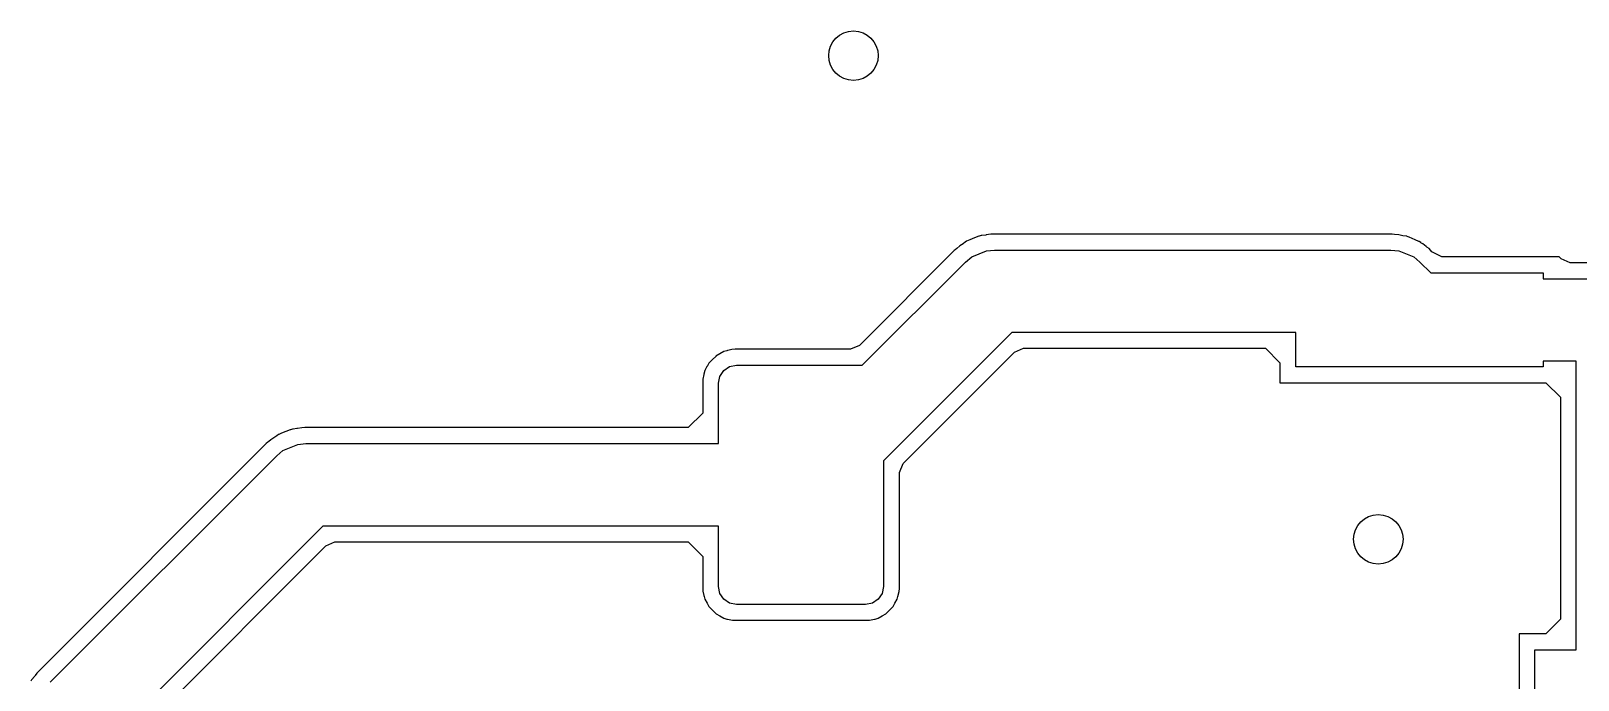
# Model space of a CAD drawing. Header units: inches. Extents: x 3.92 to 7.78, y -6.06 to -2.2.
# Drawn here: x 6.6685 to 7.0378, y -3.8064 to -3.6515 of the extents above; entities that cross this region are included whole.
import ezdxf

# ---------------------------------------------------------------- set-up
doc = ezdxf.new("R2010")
doc.units = ezdxf.units.IN
doc.header["$MEASUREMENT"] = 0
doc.layers.add('F.Cu', color=13, linetype='CONTINUOUS', true_color=0xc83434)

msp = doc.modelspace()

# ---------------------------------------------------------------- linework, layer by layer
at = {"layer": 'F.Cu', "linetype": 'CONTINUOUS'}
for p, q in [((6.89535, -3.70035), (6.89492, -3.70047)), ((6.89551, -3.70031), (6.89535, -3.70035)), ((6.89646, -3.7002), (6.89551, -3.70031)), ((6.89657, -3.70016), (6.89646, -3.7002)), ((6.89764, -3.7), (6.89657, -3.70016)), ((6.89831, -3.69996), (6.89764, -3.7)), ((6.99339, -3.69996), (6.89831, -3.69996)), ((6.9935, -3.7), (6.99339, -3.69996)), ((6.99406, -3.70004), (6.9935, -3.7)), ((6.99504, -3.70012), (6.99406, -3.70004)), ((6.99567, -3.70031), (6.99504, -3.70012)), ((6.99606, -3.70039), (6.99567, -3.70031)), ((6.99697, -3.70051), (6.99606, -3.70039)), ((6.88894, -3.7039), (6.86634, -3.72657)), ((6.88917, -3.70374), (6.88894, -3.7039)), ((6.88957, -3.70343), (6.88917, -3.70374)), ((6.89024, -3.7028), (6.88957, -3.70343)), ((6.89106, -3.70228), (6.89024, -3.7028)), ((6.89122, -3.70217), (6.89106, -3.70228)), ((6.89189, -3.70169), (6.89122, -3.70217)), ((6.89228, -3.70154), (6.89189, -3.70169)), ((6.89268, -3.70134), (6.89228, -3.70154)), ((6.89378, -3.70091), (6.89268, -3.70134)), ((6.89311, -3.70544), (6.89666, -3.70397)), ((6.89484, -3.70047), (6.89378, -3.70091)), ((6.89492, -3.70047), (6.89484, -3.70047)), ((6.89666, -3.70397), (6.89858, -3.70378)), ((6.89666, -3.70397), (6.89666, -3.70397)), ((6.89858, -3.70378), (6.99315, -3.70378)), ((6.99315, -3.70378), (6.99507, -3.70397)), ((6.99507, -3.70397), (6.99862, -3.70544)), ((6.99701, -3.70051), (6.99697, -3.70051)), ((6.99709, -3.70055), (6.99701, -3.70051)), ((6.99756, -3.70071), (6.99709, -3.70055)), ((6.99898, -3.70138), (6.99756, -3.70071)), ((6.99909, -3.70142), (6.99898, -3.70138)), ((6.99969, -3.70165), (6.99909, -3.70142)), ((6.99988, -3.70177), (6.99969, -3.70165)), ((6.99992, -3.70177), (6.99988, -3.70173)), ((6.99988, -3.70173), (6.99988, -3.70177)), ((7.00035, -3.70201), (6.99992, -3.70177)), ((7.00035, -3.70205), (7.00035, -3.70201)), ((7.00079, -3.70232), (7.00035, -3.70205)), ((7.00157, -3.70295), (7.00079, -3.70232)), ((7.00173, -3.70307), (7.00157, -3.70295)), ((7.00228, -3.70346), (7.00173, -3.70307)), ((7.00291, -3.70425), (7.00228, -3.70346)), ((6.86699, -3.7313), (6.89162, -3.70666)), ((6.89162, -3.70666), (6.89311, -3.70544)), ((6.99862, -3.70544), (6.99862, -3.70544)), ((6.99862, -3.70544), (7.00011, -3.70666)), ((7.00011, -3.70666), (7.0027, -3.70925)), ((7.00535, -3.70543), (7.00291, -3.70425)), ((7.03335, -3.70543), (7.00535, -3.70543)), ((7.03382, -3.70591), (7.03335, -3.70543)), ((7.03598, -3.70681), (7.03382, -3.70591)), ((7.04453, -3.70681), (7.03598, -3.70681)), ((7.0027, -3.70925), (7.02953, -3.70925)), ((7.02953, -3.70925), (7.02953, -3.71063)), ((7.02953, -3.71063), (7.04429, -3.71063)), ((6.90266, -3.72346), (6.87205, -3.75408)), ((6.97047, -3.72346), (6.90266, -3.72346)), ((6.97047, -3.73169), (6.97047, -3.72346)), ((6.83122, -3.72992), (6.83047, -3.73071)), ((6.83201, -3.72917), (6.83122, -3.72992)), ((6.83205, -3.72913), (6.83201, -3.72917)), ((6.83295, -3.72858), (6.83205, -3.72913)), ((6.83394, -3.72803), (6.83295, -3.72858)), ((6.83469, -3.72783), (6.83394, -3.72803)), ((6.83484, -3.7278), (6.83469, -3.72783)), ((6.83492, -3.72776), (6.83484, -3.7278)), ((6.83583, -3.72756), (6.83492, -3.72776)), ((6.83661, -3.72748), (6.83583, -3.72756)), ((6.86417, -3.72748), (6.83661, -3.72748)), ((6.86634, -3.72657), (6.86417, -3.72748)), ((6.87677, -3.75476), (6.90335, -3.72815)), ((6.90335, -3.72815), (6.90551, -3.72724)), ((6.90551, -3.72724), (6.96323, -3.72724)), ((6.96323, -3.72724), (6.96669, -3.73071)), ((6.82917, -3.73346), (6.82894, -3.73465)), ((6.82941, -3.73256), (6.82917, -3.73343)), ((6.82917, -3.73343), (6.82917, -3.73346)), ((6.82992, -3.73161), (6.82941, -3.73256)), ((6.82996, -3.73157), (6.82992, -3.73161)), ((6.83039, -3.73083), (6.82996, -3.73157)), ((6.83047, -3.73071), (6.83039, -3.73083)), ((6.833, -3.73394), (6.83393, -3.73255)), ((6.83393, -3.73255), (6.83532, -3.73162)), ((6.83532, -3.73162), (6.83696, -3.7313)), ((6.83696, -3.7313), (6.86699, -3.7313)), ((6.96669, -3.73071), (6.96669, -3.73547)), ((7.02953, -3.73169), (6.97047, -3.73169)), ((7.0374, -3.73031), (7.02953, -3.73031)), ((7.02953, -3.73031), (7.02953, -3.73169)), ((7.0374, -3.78445), (7.0374, -3.73031)), ((6.82894, -3.73465), (6.8289, -3.73531)), ((6.8289, -3.73531), (6.8289, -3.74272)), ((6.83268, -3.73558), (6.833, -3.73394)), ((6.83268, -3.75), (6.83268, -3.73558)), ((6.96669, -3.73547), (7.03016, -3.73547)), ((7.03016, -3.73547), (7.03362, -3.73894)), ((7.03362, -3.73894), (7.03362, -3.79193)), ((6.8289, -3.74272), (6.82543, -3.74618)), ((6.72701, -3.74831), (6.72579, -3.74906)), ((6.7272, -3.74815), (6.72701, -3.74831)), ((6.72764, -3.74783), (6.7272, -3.74815)), ((6.72768, -3.74783), (6.72764, -3.74783)), ((6.72807, -3.74768), (6.72768, -3.74783)), ((6.72839, -3.74752), (6.72807, -3.74768)), ((6.72937, -3.74713), (6.72839, -3.74752)), ((6.73043, -3.74669), (6.72937, -3.74713)), ((6.73051, -3.74669), (6.73043, -3.74669)), ((6.73094, -3.74657), (6.73051, -3.74669)), ((6.7311, -3.74654), (6.73094, -3.74657)), ((6.73205, -3.74642), (6.7311, -3.74654)), ((6.73217, -3.74638), (6.73205, -3.74642)), ((6.73323, -3.74622), (6.73217, -3.74638)), ((6.7339, -3.74618), (6.73323, -3.74622)), ((6.82543, -3.74618), (6.7339, -3.74618)), ((6.72469, -3.75), (6.67008, -3.80465)), ((6.72512, -3.74965), (6.72469, -3.75)), ((6.72531, -3.74949), (6.72512, -3.74965)), ((6.72579, -3.74906), (6.72531, -3.74949)), ((6.72722, -3.75288), (6.72871, -3.75166)), ((6.72871, -3.75166), (6.73226, -3.75019)), ((6.73226, -3.75019), (6.73418, -3.75)), ((6.73226, -3.75019), (6.73226, -3.75019)), ((6.73418, -3.75), (6.81791, -3.75)), ((6.81791, -3.75), (6.83268, -3.75)), ((6.67316, -3.80694), (6.72722, -3.75288)), ((6.87205, -3.75408), (6.87205, -3.78411)), ((6.87587, -3.75693), (6.87677, -3.75476)), ((6.87587, -3.78457), (6.87587, -3.75693)), ((6.73825, -3.76969), (6.68996, -3.81798)), ((6.81791, -3.76969), (6.73825, -3.76969)), ((6.83268, -3.76969), (6.81791, -3.76969)), ((6.83268, -3.78411), (6.83268, -3.76969)), ((6.73894, -3.77437), (6.7411, -3.77346)), ((6.7411, -3.77346), (6.82543, -3.77346)), ((6.82543, -3.77346), (6.8289, -3.77693)), ((6.69469, -3.81866), (6.73894, -3.77437)), ((6.8289, -3.77693), (6.8289, -3.78421)), ((6.8289, -3.78421), (6.82894, -3.7852)), ((6.82894, -3.7852), (6.82917, -3.78622)), ((6.833, -3.78574), (6.83268, -3.78411)), ((6.87205, -3.78411), (6.87172, -3.78574)), ((6.87559, -3.78614), (6.87579, -3.78531)), ((6.87579, -3.78531), (6.87587, -3.78457)), ((7.0374, -3.79921), (7.0374, -3.78445)), ((6.82917, -3.78622), (6.82917, -3.78626)), ((6.82917, -3.78626), (6.82921, -3.7865)), ((6.82921, -3.7865), (6.82941, -3.78713)), ((6.82941, -3.78713), (6.82996, -3.78811)), ((6.82996, -3.78811), (6.83039, -3.78886)), ((6.83039, -3.78886), (6.83055, -3.78906)), ((6.83055, -3.78906), (6.83122, -3.78976)), ((6.83393, -3.78713), (6.833, -3.78574)), ((6.83532, -3.78806), (6.83393, -3.78713)), ((6.83696, -3.78839), (6.83532, -3.78806)), ((6.86777, -3.78839), (6.83696, -3.78839)), ((6.86941, -3.78806), (6.86777, -3.78839)), ((6.87079, -3.78713), (6.86941, -3.78806)), ((6.87172, -3.78574), (6.87079, -3.78713)), ((6.87343, -3.78984), (6.87417, -3.78906)), ((6.87417, -3.78906), (6.87433, -3.78886)), ((6.87433, -3.78886), (6.87476, -3.78811)), ((6.87476, -3.78811), (6.87531, -3.78713)), ((6.87531, -3.78713), (6.87551, -3.7865)), ((6.87551, -3.7865), (6.87555, -3.78622)), ((6.87555, -3.78622), (6.87559, -3.78614)), ((6.83122, -3.78976), (6.83205, -3.79055)), ((6.83205, -3.79055), (6.83209, -3.79059)), ((6.83209, -3.79059), (6.83295, -3.7911)), ((6.83295, -3.7911), (6.83299, -3.79114)), ((6.83299, -3.79114), (6.83394, -3.79165)), ((6.83394, -3.79165), (6.83469, -3.79189)), ((6.83469, -3.79189), (6.83484, -3.79189)), ((6.83484, -3.79189), (6.83602, -3.79213)), ((6.83602, -3.79213), (6.83685, -3.79217)), ((6.83685, -3.79217), (6.86787, -3.79217)), ((6.86787, -3.79217), (6.8687, -3.79213)), ((6.8687, -3.79213), (6.86988, -3.79189)), ((6.86988, -3.79189), (6.87004, -3.79189)), ((6.87004, -3.79189), (6.87079, -3.79165)), ((6.87079, -3.79165), (6.87173, -3.79114)), ((6.87173, -3.79114), (6.87177, -3.7911)), ((6.87177, -3.7911), (6.87264, -3.79059)), ((6.87264, -3.79059), (6.87268, -3.79055)), ((6.87268, -3.79055), (6.87343, -3.78984)), ((7.03362, -3.79193), (7.03016, -3.79539)), ((7.03016, -3.79539), (7.02378, -3.79539)), ((7.02378, -3.79539), (7.02378, -3.84236)), ((7.02756, -3.83858), (7.02756, -3.79921)), ((7.02756, -3.79921), (7.0374, -3.79921)), ((6.6687, -3.80642), (6.66854, -3.80669)), ((6.66945, -3.80547), (6.6687, -3.80642)), ((6.66957, -3.80531), (6.66945, -3.80547)), ((6.66996, -3.80476), (6.66957, -3.80531)), ((6.67008, -3.80465), (6.66996, -3.80476))]:
    msp.add_line(p, q, dxfattribs=at)
at = {"layer": 'F.Cu'}
for centre in [(6.86488, -3.65739), (6.86488, -3.65739), (6.99016, -3.77284), (6.99016, -3.77284)]:
    msp.add_circle(centre, 0.00591, dxfattribs=at)

doc.saveas('drawing.dxf')
